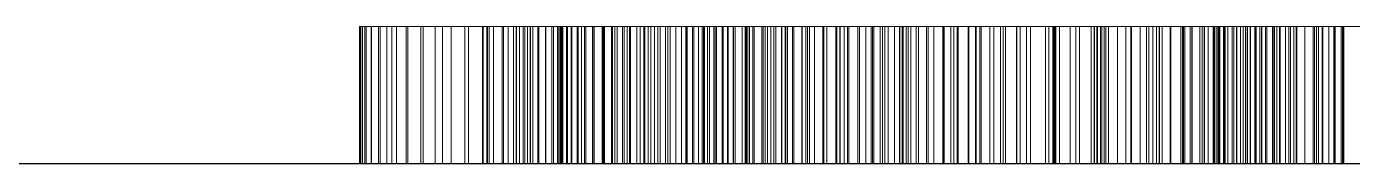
# Paper-space layout '01_三视图' of a CAD drawing. Header units: millimetres. Extents: x 8 to 451, y 8 to 289.
# Drawn here: x 157.616 to 158.587, y 97.925 to 98.025 of the extents above; entities that cross this region are included whole.
import ezdxf

# ---------------------------------------------------------------- set-up
doc = ezdxf.new("R2010")
doc.units = ezdxf.units.MM
doc.linetypes.add('WP_HIDDEN', pattern=[2.3, 1.5, -0.8])
doc.layers.add('HIDDEN', color=7, linetype='WP_HIDDEN', lineweight=13)
doc.layers.add('VISIBLE', color=7, linetype='CONTINUOUS', lineweight=25)

psp = doc.layouts.new('01_三视图')

# ---------------------------------------------------------------- linework, layer by layer
at = {"layer": 'HIDDEN'}
for points in [[(157.86081, 98.025), (157.86025, 98.025)], [(157.86025, 97.925), (157.86025, 98.025)], [(157.86025, 98.025), (157.8612, 98.025)], [(157.86247, 98.025), (157.86081, 98.025)], [(157.86081, 97.925), (157.86081, 98.025)], [(157.8612, 97.925), (157.8612, 98.025)], [(157.8612, 98.025), (157.86406, 98.025)], [(157.86525, 98.025), (157.86247, 98.025)], [(157.86247, 97.925), (157.86247, 98.025)], [(157.86406, 97.925), (157.86406, 98.025)], [(157.86406, 98.025), (157.86882, 98.025)], [(157.86913, 98.025), (157.86525, 98.025)], [(157.86525, 97.925), (157.86525, 98.025)], [(157.86882, 97.925), (157.86882, 98.025)], [(157.86882, 98.025), (157.87548, 98.025)], [(157.87413, 98.025), (157.86913, 98.025)], [(157.86913, 97.925), (157.86913, 98.025)], [(157.88024, 98.025), (157.87413, 98.025)], [(157.87413, 97.925), (157.87413, 98.025)], [(157.87548, 97.925), (157.87548, 98.025)], [(157.87548, 98.025), (157.88404, 98.025)], [(157.88745, 98.025), (157.88024, 98.025)], [(157.88024, 97.925), (157.88024, 98.025)], [(157.88404, 97.925), (157.88404, 98.025)], [(157.88404, 98.025), (157.89451, 98.025)], [(157.89578, 98.025), (157.88745, 98.025)], [(157.88745, 97.925), (157.88745, 98.025)], [(157.89451, 97.925), (157.89451, 98.025)], [(157.89451, 98.025), (157.90688, 98.025)], [(157.90522, 98.025), (157.89578, 98.025)], [(157.89578, 97.925), (157.89578, 98.025)], [(157.91577, 98.025), (157.90522, 98.025)], [(157.90522, 97.925), (157.90522, 98.025)], [(157.90688, 97.925), (157.90688, 98.025)], [(157.90688, 98.025), (157.92116, 98.025)], [(157.92743, 98.025), (157.91577, 98.025)], [(157.91577, 97.925), (157.91577, 98.025)], [(157.92116, 97.925), (157.92116, 98.025)], [(157.92116, 98.025), (157.93728, 98.025)], [(157.94019, 98.025), (157.92743, 98.025)], [(157.92743, 97.925), (157.92743, 98.025)], [(157.93728, 97.925), (157.93728, 98.025)], [(157.93728, 98.025), (157.9552, 98.025)], [(157.95407, 98.025), (157.94019, 98.025)], [(157.94019, 97.925), (157.94019, 98.025)], [(157.95034, 97.925), (157.95034, 98.025)], [(157.95034, 98.025), (158.6619, 98.025)], [(157.95075, 98.025), (157.95034, 98.025)], [(157.95075, 97.925), (157.95075, 98.025)], [(157.95346, 98.025), (157.95075, 98.025)], [(157.95346, 97.925), (157.95346, 98.025)], [(157.95847, 98.025), (157.95346, 98.025)], [(157.96906, 98.025), (157.95407, 98.025)], [(157.95407, 97.925), (157.95407, 98.025)], [(157.9552, 97.925), (157.9552, 98.025)], [(157.9552, 98.025), (157.96482, 98.025)], [(157.95847, 97.925), (157.95847, 98.025)], [(157.96576, 98.025), (157.95847, 98.025)], [(157.96482, 97.925), (157.96482, 98.025)], [(157.96482, 98.025), (157.9749, 98.025)], [(157.96576, 97.925), (157.96576, 98.025)], [(157.97307, 98.025), (157.96576, 98.025)], [(157.98516, 98.025), (157.96906, 98.025)], [(157.96906, 97.925), (157.96906, 98.025)], [(157.97307, 97.925), (157.97307, 98.025)], [(157.98139, 98.025), (157.97307, 98.025)], [(157.9749, 97.925), (157.9749, 98.025)], [(157.9749, 98.025), (157.98542, 98.025)], [(157.97531, 97.925), (157.97531, 98.025)], [(157.97531, 98.025), (158.11116, 98.025)], [(157.97735, 98.025), (157.97531, 98.025)], [(157.97735, 97.925), (157.97735, 98.025)], [(157.98, 98.025), (157.97735, 98.025)], [(157.98, 97.925), (157.98, 98.025)], [(157.98325, 98.025), (157.98, 98.025)], [(157.98139, 97.925), (157.98139, 98.025)], [(157.99074, 98.025), (157.98139, 98.025)], [(157.98325, 97.925), (157.98325, 98.025)], [(157.9871, 98.025), (157.98325, 98.025)], [(158.00237, 98.025), (157.98516, 98.025)], [(157.98516, 97.925), (157.98516, 98.025)], [(157.98542, 97.925), (157.98542, 98.025)], [(157.98542, 98.025), (157.99639, 98.025)], [(157.9871, 97.925), (157.9871, 98.025)], [(157.99156, 98.025), (157.9871, 98.025)], [(157.99074, 97.925), (157.99074, 98.025)], [(158.0011, 98.025), (157.99074, 98.025)], [(157.99156, 97.925), (157.99156, 98.025)], [(157.99662, 98.025), (157.99156, 98.025)], [(157.99639, 97.925), (157.99639, 98.025)], [(157.99639, 98.025), (158.00781, 98.025)], [(157.99662, 97.925), (157.99662, 98.025)], [(158.00228, 98.025), (157.99662, 98.025)], [(158.0011, 97.925), (158.0011, 98.025)], [(158.01249, 98.025), (158.0011, 98.025)], [(158.00228, 97.925), (158.00228, 98.025)], [(158.00854, 98.025), (158.00228, 98.025)], [(158.00237, 97.925), (158.00237, 98.025)], [(158.02046, 98.025), (158.00237, 98.025)], [(158.00568, 98.025), (158.00527, 98.025)], [(158.00527, 98.025), (158.00569, 98.025)], [(158.00527, 97.925), (158.00527, 98.025)], [(158.00689, 98.025), (158.00568, 98.025)], [(158.00568, 97.925), (158.00568, 98.025)], [(158.00569, 98.025), (158.00696, 98.025)], [(158.00569, 97.925), (158.00569, 98.025)], [(158.00891, 98.025), (158.00689, 98.025)], [(158.00689, 97.925), (158.00689, 98.025)], [(158.00696, 98.025), (158.00906, 98.025)], [(158.00696, 97.925), (158.00696, 98.025)], [(158.00781, 97.925), (158.00781, 98.025)], [(158.00781, 98.025), (158.01967, 98.025)], [(158.00854, 97.925), (158.00854, 98.025)], [(158.0154, 98.025), (158.00854, 98.025)], [(158.01173, 98.025), (158.00891, 98.025)], [(158.00891, 97.925), (158.00891, 98.025)], [(158.00906, 98.025), (158.012, 98.025)], [(158.00906, 97.925), (158.00906, 98.025)], [(158.01536, 98.025), (158.01173, 98.025)], [(158.01173, 97.925), (158.01173, 98.025)], [(158.012, 98.025), (158.01579, 98.025)], [(158.012, 97.925), (158.012, 98.025)], [(158.01249, 97.925), (158.01249, 98.025)], [(158.0249, 98.025), (158.01249, 98.025)], [(158.0198, 98.025), (158.01536, 98.025)], [(158.01536, 97.925), (158.01536, 98.025)], [(158.0154, 97.925), (158.0154, 98.025)], [(158.02287, 98.025), (158.0154, 98.025)], [(158.01579, 98.025), (158.02042, 98.025)], [(158.01579, 97.925), (158.01579, 98.025)], [(158.01967, 97.925), (158.01967, 98.025)], [(158.01967, 98.025), (158.03199, 98.025)], [(158.02505, 98.025), (158.0198, 98.025)], [(158.0198, 97.925), (158.0198, 98.025)], [(158.02042, 98.025), (158.02588, 98.025)], [(158.02042, 97.925), (158.02042, 98.025)], [(158.02046, 97.925), (158.02046, 98.025)], [(158.0392, 98.025), (158.02046, 98.025)], [(158.02287, 97.925), (158.02287, 98.025)], [(158.03094, 98.025), (158.02287, 98.025)], [(158.0249, 97.925), (158.0249, 98.025)], [(158.03833, 98.025), (158.0249, 98.025)], [(158.03111, 98.025), (158.02505, 98.025)], [(158.02505, 97.925), (158.02505, 98.025)], [(158.02588, 98.025), (158.03219, 98.025)], [(158.02588, 97.925), (158.02588, 98.025)], [(158.03094, 97.925), (158.03094, 98.025)], [(158.03961, 98.025), (158.03094, 98.025)], [(158.03797, 98.025), (158.03111, 98.025)], [(158.03111, 97.925), (158.03111, 98.025)], [(158.03199, 97.925), (158.03199, 98.025)], [(158.03199, 98.025), (158.04475, 98.025)], [(158.03219, 98.025), (158.03934, 98.025)], [(158.03219, 97.925), (158.03219, 98.025)], [(158.04564, 98.025), (158.03797, 98.025)], [(158.03797, 97.925), (158.03797, 98.025)], [(158.03833, 97.925), (158.03833, 98.025)], [(158.05278, 98.025), (158.03833, 98.025)], [(158.0392, 97.925), (158.0392, 98.025)], [(158.05858, 98.025), (158.0392, 98.025)], [(158.03934, 98.025), (158.04734, 98.025)], [(158.03934, 97.925), (158.03934, 98.025)], [(158.03961, 97.925), (158.03961, 98.025)], [(158.04888, 98.025), (158.03961, 98.025)], [(158.04475, 97.925), (158.04475, 98.025)], [(158.04475, 98.025), (158.05795, 98.025)], [(158.05411, 98.025), (158.04564, 98.025)], [(158.04564, 97.925), (158.04564, 98.025)], [(158.04734, 98.025), (158.05617, 98.025)], [(158.04734, 97.925), (158.04734, 98.025)], [(158.05876, 98.025), (158.04888, 98.025)], [(158.04888, 97.925), (158.04888, 98.025)], [(158.05278, 97.925), (158.05278, 98.025)], [(158.06857, 98.025), (158.05278, 98.025)], [(158.0634, 98.025), (158.05411, 98.025)], [(158.05411, 97.925), (158.05411, 98.025)], [(158.05617, 98.025), (158.06584, 98.025)], [(158.05617, 97.925), (158.05617, 98.025)], [(158.05795, 97.925), (158.05795, 98.025)], [(158.05795, 98.025), (158.07161, 98.025)], [(158.05858, 97.925), (158.05858, 98.025)], [(158.0786, 98.025), (158.05858, 98.025)], [(158.06924, 98.025), (158.05876, 98.025)], [(158.05876, 97.925), (158.05876, 98.025)], [(158.07349, 98.025), (158.0634, 98.025)], [(158.0634, 97.925), (158.0634, 98.025)], [(158.06584, 98.025), (158.07636, 98.025)], [(158.06584, 97.925), (158.06584, 98.025)], [(158.06857, 97.925), (158.06857, 98.025)], [(158.08603, 98.025), (158.06857, 98.025)], [(158.08032, 98.025), (158.06924, 98.025)], [(158.06924, 97.925), (158.06924, 98.025)], [(158.07161, 97.925), (158.07161, 98.025)], [(158.07161, 98.025), (158.10026, 98.025)], [(158.08438, 98.025), (158.07349, 98.025)], [(158.07349, 97.925), (158.07349, 98.025)], [(158.07636, 98.025), (158.08772, 98.025)], [(158.07636, 97.925), (158.07636, 98.025)], [(158.0786, 97.925), (158.0786, 98.025)], [(158.09927, 98.025), (158.0786, 98.025)], [(158.09194, 98.025), (158.08032, 98.025)], [(158.08032, 97.925), (158.08032, 98.025)], [(158.09609, 98.025), (158.08438, 98.025)], [(158.08438, 97.925), (158.08438, 98.025)], [(158.08603, 97.925), (158.08603, 98.025)], [(158.10515, 98.025), (158.08603, 98.025)], [(158.08772, 98.025), (158.09991, 98.025)], [(158.08772, 97.925), (158.08772, 98.025)], [(158.10406, 98.025), (158.09194, 98.025)], [(158.09194, 97.925), (158.09194, 98.025)], [(158.1086, 98.025), (158.09609, 98.025)], [(158.09609, 97.925), (158.09609, 98.025)], [(158.09927, 97.925), (158.09927, 98.025)], [(158.12059, 98.025), (158.09927, 98.025)], [(158.09991, 98.025), (158.11295, 98.025)], [(158.09991, 97.925), (158.09991, 98.025)], [(158.10026, 97.925), (158.10026, 98.025)], [(158.10026, 98.025), (158.11516, 98.025)], [(158.11666, 98.025), (158.10406, 98.025)], [(158.10406, 97.925), (158.10406, 98.025)], [(158.10515, 97.925), (158.10515, 98.025)], [(158.12594, 98.025), (158.10515, 98.025)], [(158.12172, 98.025), (158.1086, 98.025)], [(158.1086, 97.925), (158.1086, 98.025)], [(158.11116, 97.925), (158.11116, 98.025)], [(158.11116, 98.025), (158.11223, 98.025)], [(158.11223, 97.925), (158.11223, 98.025)], [(158.11223, 98.025), (158.11506, 98.025)], [(158.11295, 98.025), (158.12658, 98.025)], [(158.11295, 97.925), (158.11295, 98.025)], [(158.11506, 97.925), (158.11506, 98.025)], [(158.11506, 98.025), (158.11966, 98.025)], [(158.11516, 97.925), (158.11516, 98.025)], [(158.11516, 98.025), (158.13031, 98.025)], [(158.12975, 98.025), (158.11666, 98.025)], [(158.11666, 97.925), (158.11666, 98.025)], [(158.11966, 97.925), (158.11966, 98.025)], [(158.11966, 98.025), (158.12603, 98.025)], [(158.12059, 97.925), (158.12059, 98.025)], [(158.14255, 98.025), (158.12059, 98.025)], [(158.13526, 98.025), (158.12172, 98.025)], [(158.12172, 97.925), (158.12172, 98.025)], [(158.12594, 97.925), (158.12594, 98.025)], [(158.14839, 98.025), (158.12594, 98.025)], [(158.12603, 97.925), (158.12603, 98.025)], [(158.12603, 98.025), (158.13416, 98.025)], [(158.12658, 98.025), (158.14052, 98.025)], [(158.12658, 97.925), (158.12658, 98.025)], [(158.14332, 98.025), (158.12975, 98.025)], [(158.12975, 97.925), (158.12975, 98.025)], [(158.13031, 97.925), (158.13031, 98.025)], [(158.13031, 98.025), (158.14571, 98.025)], [(158.6619, 98.025), (158.13392, 98.025)], [(158.13392, 97.925), (158.13392, 98.025)], [(158.13392, 98.025), (158.14567, 98.025)], [(158.13416, 97.925), (158.13416, 98.025)], [(158.13416, 98.025), (158.14407, 98.025)], [(158.1492, 98.025), (158.13526, 98.025)], [(158.13526, 97.925), (158.13526, 98.025)], [(158.14052, 98.025), (158.1548, 98.025)], [(158.14052, 97.925), (158.14052, 98.025)], [(158.14255, 97.925), (158.14255, 98.025)], [(158.16516, 98.025), (158.14255, 98.025)], [(158.15739, 98.025), (158.14332, 98.025)], [(158.14332, 97.925), (158.14332, 98.025)], [(158.14407, 97.925), (158.14407, 98.025)], [(158.14407, 98.025), (158.15574, 98.025)], [(158.14567, 97.925), (158.14567, 98.025)], [(158.14567, 98.025), (158.15889, 98.025)], [(158.14571, 97.925), (158.14571, 98.025)], [(158.14571, 98.025), (158.16135, 98.025)], [(158.14839, 97.925), (158.14839, 98.025)], [(158.1725, 98.025), (158.14839, 98.025)], [(158.16355, 98.025), (158.1492, 98.025)], [(158.1492, 97.925), (158.1492, 98.025)], [(158.1548, 98.025), (158.1694, 98.025)], [(158.1548, 97.925), (158.1548, 98.025)], [(158.15574, 97.925), (158.15574, 98.025)], [(158.15574, 98.025), (158.16917, 98.025)], [(158.17194, 98.025), (158.15739, 98.025)], [(158.15739, 97.925), (158.15739, 98.025)], [(158.15889, 97.925), (158.15889, 98.025)], [(158.15889, 98.025), (158.17358, 98.025)], [(158.16135, 97.925), (158.16135, 98.025)], [(158.16135, 98.025), (158.17725, 98.025)], [(158.17832, 98.025), (158.16355, 98.025)], [(158.16355, 97.925), (158.16355, 98.025)], [(158.16516, 97.925), (158.16516, 98.025)], [(158.18842, 98.025), (158.16516, 98.025)], [(158.16917, 97.925), (158.16917, 98.025)], [(158.16917, 98.025), (158.18409, 98.025)], [(158.1694, 98.025), (158.18432, 98.025)], [(158.1694, 97.925), (158.1694, 98.025)], [(158.18698, 98.025), (158.17194, 98.025)], [(158.17194, 97.925), (158.17194, 98.025)], [(158.1725, 97.925), (158.1725, 98.025)], [(158.22571, 98.025), (158.1725, 98.025)], [(158.17358, 97.925), (158.17358, 98.025)], [(158.17358, 98.025), (158.18973, 98.025)], [(158.17725, 97.925), (158.17725, 98.025)], [(158.17725, 98.025), (158.1934, 98.025)], [(158.19349, 98.025), (158.17832, 98.025)], [(158.17832, 97.925), (158.17832, 98.025)], [(158.18409, 97.925), (158.18409, 98.025)], [(158.18409, 98.025), (158.2002, 98.025)], [(158.18432, 98.025), (158.19958, 98.025)], [(158.18432, 97.925), (158.18432, 98.025)], [(158.20251, 98.025), (158.18698, 98.025)], [(158.18698, 97.925), (158.18698, 98.025)], [(158.18842, 97.925), (158.18842, 98.025)], [(158.21232, 98.025), (158.18842, 98.025)], [(158.18973, 97.925), (158.18973, 98.025)], [(158.18973, 98.025), (158.21195, 98.025)], [(158.1934, 97.925), (158.1934, 98.025)], [(158.1934, 98.025), (158.20979, 98.025)], [(158.20908, 98.025), (158.19349, 98.025)], [(158.19349, 97.925), (158.19349, 98.025)], [(158.19958, 98.025), (158.21515, 98.025)], [(158.19958, 97.925), (158.19958, 98.025)], [(158.2002, 97.925), (158.2002, 98.025)], [(158.2002, 98.025), (158.2175, 98.025)], [(158.21852, 98.025), (158.20251, 98.025)], [(158.20251, 97.925), (158.20251, 98.025)], [(158.22507, 98.025), (158.20908, 98.025)], [(158.20908, 97.925), (158.20908, 98.025)], [(158.20979, 97.925), (158.20979, 98.025)], [(158.20979, 98.025), (158.22643, 98.025)], [(158.21195, 97.925), (158.21195, 98.025)], [(158.21195, 98.025), (158.24481, 98.025)], [(158.21232, 97.925), (158.21232, 98.025)], [(158.23686, 98.025), (158.21232, 98.025)], [(158.21515, 98.025), (158.23106, 98.025)], [(158.21515, 97.925), (158.21515, 98.025)], [(158.2175, 97.925), (158.2175, 98.025)], [(158.2175, 98.025), (158.23599, 98.025)], [(158.23502, 98.025), (158.21852, 98.025)], [(158.21852, 97.925), (158.21852, 98.025)], [(158.24148, 98.025), (158.22507, 98.025)], [(158.22507, 97.925), (158.22507, 98.025)], [(158.26781, 98.025), (158.22571, 98.025)], [(158.22643, 97.925), (158.22643, 98.025)], [(158.22643, 98.025), (158.24333, 98.025)], [(158.23106, 98.025), (158.24729, 98.025)], [(158.23106, 97.925), (158.23106, 98.025)], [(158.25201, 98.025), (158.23502, 98.025)], [(158.23502, 97.925), (158.23502, 98.025)], [(158.23599, 97.925), (158.23599, 98.025)], [(158.23599, 98.025), (158.25568, 98.025)], [(158.23686, 97.925), (158.23686, 98.025)], [(158.26206, 98.025), (158.23686, 98.025)], [(158.2583, 98.025), (158.24148, 98.025)], [(158.24148, 97.925), (158.24148, 98.025)], [(158.24333, 97.925), (158.24333, 98.025)], [(158.24333, 98.025), (158.26047, 98.025)], [(158.24481, 97.925), (158.24481, 98.025)], [(158.24481, 98.025), (158.28832, 98.025)], [(158.24729, 98.025), (158.26384, 98.025)], [(158.24729, 97.925), (158.24729, 98.025)], [(158.26949, 98.025), (158.25201, 98.025)], [(158.25201, 97.925), (158.25201, 98.025)], [(158.25568, 97.925), (158.25568, 98.025)], [(158.25568, 98.025), (158.27657, 98.025)], [(158.25588, 97.925), (158.25588, 98.025)], [(158.25588, 98.025), (158.39843, 98.025)], [(158.25771, 97.925), (158.25771, 98.025)], [(158.25771, 98.025), (158.40017, 98.025)], [(158.27553, 98.025), (158.2583, 98.025)], [(158.2583, 97.925), (158.2583, 98.025)], [(158.26047, 97.925), (158.26047, 98.025)], [(158.26047, 98.025), (158.2955, 98.025)], [(158.26206, 97.925), (158.26206, 98.025)], [(158.28789, 98.025), (158.26206, 98.025)], [(158.26384, 98.025), (158.28072, 98.025)], [(158.26384, 97.925), (158.26384, 98.025)], [(158.26781, 97.925), (158.26781, 98.025)], [(158.30635, 98.025), (158.26781, 98.025)], [(158.28746, 98.025), (158.26949, 98.025)], [(158.26949, 97.925), (158.26949, 98.025)], [(158.29317, 98.025), (158.27553, 98.025)], [(158.27553, 97.925), (158.27553, 98.025)], [(158.27657, 97.925), (158.27657, 98.025)], [(158.27657, 98.025), (158.29864, 98.025)], [(158.28072, 98.025), (158.29793, 98.025)], [(158.28072, 97.925), (158.28072, 98.025)], [(158.30591, 98.025), (158.28746, 98.025)], [(158.28746, 97.925), (158.28746, 98.025)], [(158.28789, 97.925), (158.28789, 98.025)], [(158.31438, 98.025), (158.28789, 98.025)], [(158.28832, 97.925), (158.28832, 98.025)], [(158.28832, 98.025), (158.34247, 98.025)], [(158.31122, 98.025), (158.29317, 98.025)], [(158.29317, 97.925), (158.29317, 98.025)], [(158.2955, 97.925), (158.2955, 98.025)], [(158.2955, 98.025), (158.33153, 98.025)], [(158.29793, 98.025), (158.31546, 98.025)], [(158.29793, 97.925), (158.29793, 98.025)], [(158.29864, 97.925), (158.29864, 98.025)], [(158.29864, 98.025), (158.32191, 98.025)], [(158.32485, 98.025), (158.30591, 98.025)], [(158.30591, 97.925), (158.30591, 98.025)], [(158.30635, 97.925), (158.30635, 98.025)], [(158.34134, 98.025), (158.30635, 98.025)], [(158.32968, 98.025), (158.31122, 98.025)], [(158.31122, 97.925), (158.31122, 98.025)], [(158.31172, 97.925), (158.31172, 98.025)], [(158.31172, 98.025), (158.45428, 98.025)], [(158.31438, 97.925), (158.31438, 98.025)], [(158.34151, 98.025), (158.31438, 98.025)], [(158.31546, 98.025), (158.33331, 98.025)], [(158.31546, 97.925), (158.31546, 98.025)], [(158.32191, 97.925), (158.32191, 98.025)], [(158.32191, 98.025), (158.34396, 98.025)], [(158.34396, 98.025), (158.32485, 98.025)], [(158.32485, 97.925), (158.32485, 98.025)], [(158.34855, 98.025), (158.32968, 98.025)], [(158.32968, 97.925), (158.32968, 98.025)], [(158.33153, 97.925), (158.33153, 98.025)], [(158.33153, 98.025), (158.36856, 98.025)], [(158.33331, 98.025), (158.3515, 98.025)], [(158.33331, 97.925), (158.33331, 98.025)], [(158.34134, 97.925), (158.34134, 98.025)], [(158.37276, 98.025), (158.34134, 98.025)], [(158.34151, 97.925), (158.34151, 98.025)], [(158.36928, 98.025), (158.34151, 98.025)], [(158.34247, 98.025), (158.40863, 98.025)], [(158.34396, 97.925), (158.34396, 98.025)], [(158.34396, 98.025), (158.36494, 98.025)], [(158.36257, 98.025), (158.34396, 98.025)], [(158.34396, 97.925), (158.34396, 98.025)], [(158.36783, 98.025), (158.34855, 98.025)], [(158.34855, 97.925), (158.34855, 98.025)], [(158.3515, 98.025), (158.37001, 98.025)], [(158.3515, 97.925), (158.3515, 98.025)], [(158.38068, 98.025), (158.36257, 98.025)], [(158.36257, 97.925), (158.36257, 98.025)], [(158.36494, 97.925), (158.36494, 98.025)], [(158.36494, 98.025), (158.38485, 98.025)], [(158.38746, 98.025), (158.36783, 98.025)], [(158.36783, 97.925), (158.36783, 98.025)], [(158.36856, 97.925), (158.36856, 98.025)], [(158.36856, 98.025), (158.40289, 98.025)], [(158.36928, 97.925), (158.36928, 98.025)], [(158.40563, 98.025), (158.36928, 98.025)], [(158.37001, 98.025), (158.39597, 98.025)], [(158.37001, 97.925), (158.37001, 98.025)], [(158.37276, 97.925), (158.37276, 98.025)], [(158.40063, 98.025), (158.37276, 98.025)], [(158.39828, 98.025), (158.38068, 98.025)], [(158.38068, 97.925), (158.38068, 98.025)], [(158.38485, 97.925), (158.38485, 98.025)], [(158.38485, 98.025), (158.4037, 98.025)], [(158.40665, 98.025), (158.38746, 98.025)], [(158.38746, 97.925), (158.38746, 98.025)], [(158.39597, 98.025), (158.42129, 98.025)], [(158.39597, 97.925), (158.39597, 98.025)], [(158.41538, 98.025), (158.39828, 98.025)], [(158.39828, 97.925), (158.39828, 98.025)], [(158.39843, 97.925), (158.39843, 98.025)], [(158.40017, 97.925), (158.40017, 98.025)], [(158.40063, 97.925), (158.40063, 98.025)], [(158.42495, 98.025), (158.40063, 98.025)], [(158.40289, 97.925), (158.40289, 98.025)], [(158.40289, 98.025), (158.43663, 98.025)], [(158.4037, 97.925), (158.4037, 98.025)], [(158.4037, 98.025), (158.42148, 98.025)], [(158.40563, 97.925), (158.40563, 98.025)], [(158.44107, 98.025), (158.40563, 98.025)], [(158.42541, 98.025), (158.40665, 98.025)], [(158.40665, 97.925), (158.40665, 98.025)], [(158.40863, 97.925), (158.40863, 98.025)], [(158.40863, 98.025), (158.46465, 98.025)], [(158.43197, 98.025), (158.41538, 98.025)], [(158.41538, 97.925), (158.41538, 98.025)], [(158.42129, 98.025), (158.44596, 98.025)], [(158.42129, 97.925), (158.42129, 98.025)], [(158.42148, 97.925), (158.42148, 98.025)], [(158.42148, 98.025), (158.43819, 98.025)], [(158.42495, 97.925), (158.42495, 98.025)], [(158.4457, 98.025), (158.42495, 98.025)], [(158.44372, 98.025), (158.42541, 98.025)], [(158.42541, 97.925), (158.42541, 98.025)], [(158.44805, 98.025), (158.43197, 98.025)], [(158.43197, 97.925), (158.43197, 98.025)], [(158.43663, 97.925), (158.43663, 98.025)], [(158.43663, 98.025), (158.46978, 98.025)], [(158.43819, 97.925), (158.43819, 98.025)], [(158.43819, 98.025), (158.45383, 98.025)], [(158.44107, 97.925), (158.44107, 98.025)], [(158.4756, 98.025), (158.44107, 98.025)], [(158.46159, 98.025), (158.44372, 98.025)], [(158.44372, 97.925), (158.44372, 98.025)], [(158.4457, 97.925), (158.4457, 98.025)], [(158.4629, 98.025), (158.4457, 98.025)], [(158.44596, 98.025), (158.46998, 98.025)], [(158.44596, 97.925), (158.44596, 98.025)], [(158.46364, 98.025), (158.44805, 98.025)], [(158.44805, 97.925), (158.44805, 98.025)], [(158.45383, 97.925), (158.45383, 98.025)], [(158.45383, 98.025), (158.46841, 98.025)], [(158.45428, 97.925), (158.45428, 98.025)], [(158.47903, 98.025), (158.46159, 98.025)], [(158.46159, 97.925), (158.46159, 98.025)], [(158.4629, 97.925), (158.4629, 98.025)], [(158.47736, 98.025), (158.4629, 98.025)], [(158.47871, 98.025), (158.46364, 98.025)], [(158.46364, 97.925), (158.46364, 98.025)], [(158.46465, 97.925), (158.46465, 98.025)], [(158.46465, 98.025), (158.48885, 98.025)], [(158.46841, 97.925), (158.46841, 98.025)], [(158.46841, 98.025), (158.48158, 98.025)], [(158.46978, 97.925), (158.46978, 98.025)], [(158.46978, 98.025), (158.50234, 98.025)], [(158.46998, 98.025), (158.49336, 98.025)], [(158.46998, 97.925), (158.46998, 98.025)], [(158.4756, 97.925), (158.4756, 98.025)], [(158.50923, 98.025), (158.4756, 98.025)], [(158.47736, 97.925), (158.47736, 98.025)], [(158.48989, 98.025), (158.47736, 98.025)], [(158.49328, 98.025), (158.47871, 98.025)], [(158.47871, 97.925), (158.47871, 98.025)], [(158.49603, 98.025), (158.47903, 98.025)], [(158.47903, 97.925), (158.47903, 98.025)], [(158.48158, 97.925), (158.48158, 98.025)], [(158.48158, 98.025), (158.49299, 98.025)], [(158.48586, 98.025), (158.4853, 98.025)], [(158.4853, 97.925), (158.4853, 98.025)], [(158.4853, 98.025), (158.48625, 98.025)], [(158.48752, 98.025), (158.48586, 98.025)], [(158.48586, 97.925), (158.48586, 98.025)], [(158.48625, 97.925), (158.48625, 98.025)], [(158.48625, 98.025), (158.48911, 98.025)], [(158.4903, 98.025), (158.48752, 98.025)], [(158.48752, 97.925), (158.48752, 98.025)], [(158.48885, 97.925), (158.48885, 98.025)], [(158.48885, 98.025), (158.51052, 98.025)], [(158.48911, 97.925), (158.48911, 98.025)], [(158.48911, 98.025), (158.49387, 98.025)], [(158.48989, 97.925), (158.48989, 98.025)], [(158.50049, 98.025), (158.48989, 98.025)], [(158.49418, 98.025), (158.4903, 98.025)], [(158.4903, 97.925), (158.4903, 98.025)], [(158.49299, 97.925), (158.49299, 98.025)], [(158.49299, 98.025), (158.50264, 98.025)], [(158.50735, 98.025), (158.49328, 98.025)], [(158.49328, 97.925), (158.49328, 98.025)], [(158.49336, 98.025), (158.51609, 98.025)], [(158.49336, 97.925), (158.49336, 98.025)], [(158.49387, 97.925), (158.49387, 98.025)], [(158.49387, 98.025), (158.50053, 98.025)], [(158.49918, 98.025), (158.49418, 98.025)], [(158.49418, 97.925), (158.49418, 98.025)], [(158.51258, 98.025), (158.49603, 98.025)], [(158.49603, 97.925), (158.49603, 98.025)], [(158.50529, 98.025), (158.49918, 98.025)], [(158.49918, 97.925), (158.49918, 98.025)], [(158.50049, 97.925), (158.50049, 98.025)], [(158.50916, 98.025), (158.50049, 98.025)], [(158.50053, 97.925), (158.50053, 98.025)], [(158.50053, 98.025), (158.50909, 98.025)], [(158.50234, 97.925), (158.50234, 98.025)], [(158.50234, 98.025), (158.53431, 98.025)], [(158.50264, 97.925), (158.50264, 98.025)], [(158.50264, 98.025), (158.51054, 98.025)], [(158.5125, 98.025), (158.50529, 98.025)], [(158.50529, 97.925), (158.50529, 98.025)], [(158.52091, 98.025), (158.50735, 98.025)], [(158.50735, 97.925), (158.50735, 98.025)], [(158.50909, 97.925), (158.50909, 98.025)], [(158.50909, 98.025), (158.51956, 98.025)], [(158.50916, 97.925), (158.50916, 98.025)], [(158.51591, 98.025), (158.50916, 98.025)], [(158.50923, 97.925), (158.50923, 98.025)], [(158.54195, 98.025), (158.50923, 98.025)], [(158.51052, 97.925), (158.51052, 98.025)], [(158.51052, 98.025), (158.52965, 98.025)], [(158.51054, 97.925), (158.51054, 98.025)], [(158.51054, 98.025), (158.51669, 98.025)], [(158.52083, 98.025), (158.5125, 98.025)], [(158.5125, 97.925), (158.5125, 98.025)], [(158.5287, 98.025), (158.51258, 98.025)], [(158.51258, 97.925), (158.51258, 98.025)], [(158.51591, 97.925), (158.51591, 98.025)], [(158.52073, 98.025), (158.51591, 98.025)], [(158.51609, 98.025), (158.53818, 98.025)], [(158.51609, 97.925), (158.51609, 98.025)], [(158.51669, 97.925), (158.51669, 98.025)], [(158.51669, 98.025), (158.52107, 98.025)], [(158.51956, 97.925), (158.51956, 98.025)], [(158.51956, 98.025), (158.53193, 98.025)], [(158.52073, 97.925), (158.52073, 98.025)], [(158.52362, 98.025), (158.52073, 98.025)], [(158.53027, 98.025), (158.52083, 98.025)], [(158.52083, 97.925), (158.52083, 98.025)], [(158.53397, 98.025), (158.52091, 98.025)], [(158.52091, 97.925), (158.52091, 98.025)], [(158.52107, 97.925), (158.52107, 98.025)], [(158.52107, 98.025), (158.52371, 98.025)], [(158.52362, 97.925), (158.52362, 98.025)], [(158.52459, 98.025), (158.52362, 98.025)], [(158.52371, 97.925), (158.52371, 98.025)], [(158.52371, 98.025), (158.52459, 98.025)], [(158.52459, 97.925), (158.52459, 98.025)], [(158.54438, 98.025), (158.5287, 98.025)], [(158.5287, 97.925), (158.5287, 98.025)], [(158.52965, 97.925), (158.52965, 98.025)], [(158.52965, 98.025), (158.54625, 98.025)], [(158.54082, 98.025), (158.53027, 98.025)], [(158.53027, 97.925), (158.53027, 98.025)], [(158.53193, 97.925), (158.53193, 98.025)], [(158.53193, 98.025), (158.54621, 98.025)], [(158.54652, 98.025), (158.53397, 98.025)], [(158.53397, 97.925), (158.53397, 98.025)], [(158.53431, 97.925), (158.53431, 98.025)], [(158.53431, 98.025), (158.5657, 98.025)], [(158.53818, 98.025), (158.55962, 98.025)], [(158.53818, 97.925), (158.53818, 98.025)], [(158.55248, 98.025), (158.54082, 98.025)], [(158.54082, 97.925), (158.54082, 98.025)], [(158.54195, 97.925), (158.54195, 98.025)], [(158.57376, 98.025), (158.54195, 98.025)], [(158.55962, 98.025), (158.54438, 98.025)], [(158.54438, 97.925), (158.54438, 98.025)], [(158.54621, 97.925), (158.54621, 98.025)], [(158.54621, 98.025), (158.56233, 98.025)], [(158.54625, 97.925), (158.54625, 98.025)], [(158.54625, 98.025), (158.56103, 98.025)], [(158.55857, 98.025), (158.54652, 98.025)], [(158.54652, 97.925), (158.54652, 98.025)], [(158.56524, 98.025), (158.55248, 98.025)], [(158.55248, 97.925), (158.55248, 98.025)], [(158.57011, 98.025), (158.55857, 98.025)], [(158.55857, 97.925), (158.55857, 98.025)], [(158.55962, 98.025), (158.58011, 98.025)], [(158.57442, 98.025), (158.55962, 98.025)], [(158.55962, 97.925), (158.55962, 98.025)], [(158.55962, 97.925), (158.55962, 98.025)], [(158.56103, 97.925), (158.56103, 98.025)], [(158.56103, 98.025), (158.57473, 98.025)], [(158.56233, 97.925), (158.56233, 98.025)], [(158.56233, 98.025), (158.58024, 98.025)], [(158.57912, 98.025), (158.56524, 98.025)], [(158.56524, 97.925), (158.56524, 98.025)], [(158.5657, 97.925), (158.5657, 98.025)], [(158.5657, 98.025), (158.59649, 98.025)], [(158.58105, 98.025), (158.57011, 98.025)], [(158.57011, 97.925), (158.57011, 98.025)], [(158.57376, 97.925), (158.57376, 98.025)], [(158.60467, 98.025), (158.57376, 98.025)], [(158.58878, 98.025), (158.57442, 98.025)], [(158.57442, 97.925), (158.57442, 98.025)], [(158.57473, 97.925), (158.57473, 98.025)], [(158.57473, 98.025), (158.58733, 98.025)], [(158.59411, 98.025), (158.57912, 98.025)], [(158.57912, 97.925), (158.57912, 98.025)], [(158.58011, 98.025), (158.59932, 98.025)], [(158.58011, 97.925), (158.58011, 98.025)], [(158.58024, 97.925), (158.58024, 98.025)], [(158.58024, 98.025), (158.58987, 98.025)], [(158.59128, 98.025), (158.58105, 98.025)], [(158.58105, 97.925), (158.58105, 98.025)], [(157.86025, 97.925), (157.8612, 97.925)], [(157.86081, 97.925), (157.86025, 97.925)], [(157.86247, 97.925), (157.86081, 97.925)], [(157.8612, 97.925), (157.86406, 97.925)], [(157.86525, 97.925), (157.86247, 97.925)], [(157.86406, 97.925), (157.86882, 97.925)], [(157.86913, 97.925), (157.86525, 97.925)], [(157.86882, 97.925), (157.87548, 97.925)], [(157.87413, 97.925), (157.86913, 97.925)], [(157.88024, 97.925), (157.87413, 97.925)], [(157.87548, 97.925), (157.88404, 97.925)], [(157.88745, 97.925), (157.88024, 97.925)], [(157.88404, 97.925), (157.89451, 97.925)], [(157.89578, 97.925), (157.88745, 97.925)], [(157.89451, 97.925), (157.90688, 97.925)], [(157.90522, 97.925), (157.89578, 97.925)], [(157.91577, 97.925), (157.90522, 97.925)], [(157.90688, 97.925), (157.92116, 97.925)], [(157.92743, 97.925), (157.91577, 97.925)], [(157.92116, 97.925), (157.93728, 97.925)], [(157.94019, 97.925), (157.92743, 97.925)], [(157.93728, 97.925), (157.9552, 97.925)], [(157.95407, 97.925), (157.94019, 97.925)], [(157.95034, 97.925), (158.6619, 97.925)], [(157.95075, 97.925), (157.95034, 97.925)], [(157.95346, 97.925), (157.95075, 97.925)], [(157.95847, 97.925), (157.95346, 97.925)], [(157.96906, 97.925), (157.95407, 97.925)], [(157.9552, 97.925), (157.96482, 97.925)], [(157.96576, 97.925), (157.95847, 97.925)], [(157.96482, 97.925), (157.9749, 97.925)], [(157.97307, 97.925), (157.96576, 97.925)], [(157.98516, 97.925), (157.96906, 97.925)], [(157.98139, 97.925), (157.97307, 97.925)], [(157.9749, 97.925), (157.98542, 97.925)], [(157.97531, 97.925), (158.11116, 97.925)], [(157.97735, 97.925), (157.97531, 97.925)], [(157.98, 97.925), (157.97735, 97.925)], [(157.98325, 97.925), (157.98, 97.925)], [(157.99074, 97.925), (157.98139, 97.925)], [(157.9871, 97.925), (157.98325, 97.925)], [(158.00237, 97.925), (157.98516, 97.925)], [(157.98542, 97.925), (157.99639, 97.925)], [(157.99156, 97.925), (157.9871, 97.925)], [(158.0011, 97.925), (157.99074, 97.925)], [(157.99662, 97.925), (157.99156, 97.925)], [(157.99639, 97.925), (158.00781, 97.925)], [(158.00228, 97.925), (157.99662, 97.925)], [(158.01249, 97.925), (158.0011, 97.925)], [(158.00854, 97.925), (158.00228, 97.925)], [(158.02046, 97.925), (158.00237, 97.925)], [(158.00568, 97.925), (158.00527, 97.925)], [(158.00527, 97.925), (158.00569, 97.925)], [(158.00689, 97.925), (158.00568, 97.925)], [(158.00569, 97.925), (158.00696, 97.925)], [(158.00891, 97.925), (158.00689, 97.925)], [(158.00696, 97.925), (158.00906, 97.925)], [(158.00781, 97.925), (158.01967, 97.925)], [(158.0154, 97.925), (158.00854, 97.925)], [(158.01173, 97.925), (158.00891, 97.925)], [(158.00906, 97.925), (158.012, 97.925)], [(158.01536, 97.925), (158.01173, 97.925)], [(158.012, 97.925), (158.01579, 97.925)], [(158.0249, 97.925), (158.01249, 97.925)], [(158.0198, 97.925), (158.01536, 97.925)], [(158.02287, 97.925), (158.0154, 97.925)], [(158.01579, 97.925), (158.02042, 97.925)], [(158.01967, 97.925), (158.03199, 97.925)], [(158.02505, 97.925), (158.0198, 97.925)], [(158.02042, 97.925), (158.02588, 97.925)], [(158.0392, 97.925), (158.02046, 97.925)], [(158.03094, 97.925), (158.02287, 97.925)], [(158.03833, 97.925), (158.0249, 97.925)], [(158.03111, 97.925), (158.02505, 97.925)], [(158.02588, 97.925), (158.03219, 97.925)], [(158.03961, 97.925), (158.03094, 97.925)], [(158.03797, 97.925), (158.03111, 97.925)], [(158.03199, 97.925), (158.04475, 97.925)], [(158.03219, 97.925), (158.03934, 97.925)], [(158.04564, 97.925), (158.03797, 97.925)], [(158.05278, 97.925), (158.03833, 97.925)], [(158.05858, 97.925), (158.0392, 97.925)], [(158.03934, 97.925), (158.04734, 97.925)], [(158.04888, 97.925), (158.03961, 97.925)], [(158.04475, 97.925), (158.05795, 97.925)], [(158.05411, 97.925), (158.04564, 97.925)], [(158.04734, 97.925), (158.05617, 97.925)], [(158.05876, 97.925), (158.04888, 97.925)], [(158.06857, 97.925), (158.05278, 97.925)], [(158.0634, 97.925), (158.05411, 97.925)], [(158.05617, 97.925), (158.06584, 97.925)], [(158.05795, 97.925), (158.07161, 97.925)], [(158.0786, 97.925), (158.05858, 97.925)], [(158.06924, 97.925), (158.05876, 97.925)], [(158.07349, 97.925), (158.0634, 97.925)], [(158.06584, 97.925), (158.07636, 97.925)], [(158.08603, 97.925), (158.06857, 97.925)], [(158.08032, 97.925), (158.06924, 97.925)], [(158.07161, 97.925), (158.10026, 97.925)], [(158.08438, 97.925), (158.07349, 97.925)], [(158.07636, 97.925), (158.08772, 97.925)], [(158.09927, 97.925), (158.0786, 97.925)], [(158.09194, 97.925), (158.08032, 97.925)], [(158.09609, 97.925), (158.08438, 97.925)], [(158.10515, 97.925), (158.08603, 97.925)], [(158.08772, 97.925), (158.09991, 97.925)], [(158.10406, 97.925), (158.09194, 97.925)], [(158.1086, 97.925), (158.09609, 97.925)], [(158.12059, 97.925), (158.09927, 97.925)], [(158.09991, 97.925), (158.11295, 97.925)], [(158.10026, 97.925), (158.11516, 97.925)], [(158.11666, 97.925), (158.10406, 97.925)], [(158.12594, 97.925), (158.10515, 97.925)], [(158.12172, 97.925), (158.1086, 97.925)], [(158.11116, 97.925), (158.11223, 97.925)], [(158.11223, 97.925), (158.11506, 97.925)], [(158.11295, 97.925), (158.12658, 97.925)], [(158.11506, 97.925), (158.11966, 97.925)], [(158.11516, 97.925), (158.13031, 97.925)], [(158.12975, 97.925), (158.11666, 97.925)], [(158.11966, 97.925), (158.12603, 97.925)], [(158.14255, 97.925), (158.12059, 97.925)], [(158.13526, 97.925), (158.12172, 97.925)], [(158.14839, 97.925), (158.12594, 97.925)], [(158.12603, 97.925), (158.13416, 97.925)], [(158.12658, 97.925), (158.14052, 97.925)], [(158.14332, 97.925), (158.12975, 97.925)], [(158.13031, 97.925), (158.14571, 97.925)], [(158.6619, 97.925), (158.13392, 97.925)], [(158.13392, 97.925), (158.14567, 97.925)], [(158.13416, 97.925), (158.14407, 97.925)], [(158.1492, 97.925), (158.13526, 97.925)], [(158.14052, 97.925), (158.1548, 97.925)], [(158.16516, 97.925), (158.14255, 97.925)], [(158.15739, 97.925), (158.14332, 97.925)], [(158.14407, 97.925), (158.15574, 97.925)], [(158.14567, 97.925), (158.15889, 97.925)], [(158.14571, 97.925), (158.16135, 97.925)], [(158.1725, 97.925), (158.14839, 97.925)], [(158.16355, 97.925), (158.1492, 97.925)], [(158.1548, 97.925), (158.1694, 97.925)], [(158.15574, 97.925), (158.16917, 97.925)], [(158.17194, 97.925), (158.15739, 97.925)], [(158.15889, 97.925), (158.17358, 97.925)], [(158.16135, 97.925), (158.17725, 97.925)], [(158.17832, 97.925), (158.16355, 97.925)], [(158.18842, 97.925), (158.16516, 97.925)], [(158.16917, 97.925), (158.18409, 97.925)], [(158.1694, 97.925), (158.18432, 97.925)], [(158.18698, 97.925), (158.17194, 97.925)], [(158.22571, 97.925), (158.1725, 97.925)], [(158.17358, 97.925), (158.18973, 97.925)], [(158.17725, 97.925), (158.1934, 97.925)], [(158.19349, 97.925), (158.17832, 97.925)], [(158.18409, 97.925), (158.2002, 97.925)], [(158.18432, 97.925), (158.19958, 97.925)], [(158.20251, 97.925), (158.18698, 97.925)], [(158.21232, 97.925), (158.18842, 97.925)], [(158.18973, 97.925), (158.21195, 97.925)], [(158.1934, 97.925), (158.20979, 97.925)], [(158.20908, 97.925), (158.19349, 97.925)], [(158.19958, 97.925), (158.21515, 97.925)], [(158.2002, 97.925), (158.2175, 97.925)], [(158.21852, 97.925), (158.20251, 97.925)], [(158.22507, 97.925), (158.20908, 97.925)], [(158.20979, 97.925), (158.22643, 97.925)], [(158.21195, 97.925), (158.24481, 97.925)], [(158.23686, 97.925), (158.21232, 97.925)], [(158.21515, 97.925), (158.23106, 97.925)], [(158.2175, 97.925), (158.23599, 97.925)], [(158.23502, 97.925), (158.21852, 97.925)], [(158.24148, 97.925), (158.22507, 97.925)], [(158.26781, 97.925), (158.22571, 97.925)], [(158.22643, 97.925), (158.24333, 97.925)], [(158.23106, 97.925), (158.24729, 97.925)], [(158.25201, 97.925), (158.23502, 97.925)], [(158.23599, 97.925), (158.25568, 97.925)], [(158.26206, 97.925), (158.23686, 97.925)], [(158.2583, 97.925), (158.24148, 97.925)], [(158.24333, 97.925), (158.26047, 97.925)], [(158.24481, 97.925), (158.28832, 97.925)], [(158.24729, 97.925), (158.26384, 97.925)], [(158.26949, 97.925), (158.25201, 97.925)], [(158.25568, 97.925), (158.27657, 97.925)], [(158.25588, 97.925), (158.39843, 97.925)], [(158.25771, 97.925), (158.40017, 97.925)], [(158.27553, 97.925), (158.2583, 97.925)], [(158.26047, 97.925), (158.2955, 97.925)], [(158.28789, 97.925), (158.26206, 97.925)], [(158.26384, 97.925), (158.28072, 97.925)], [(158.30635, 97.925), (158.26781, 97.925)], [(158.28746, 97.925), (158.26949, 97.925)], [(158.29317, 97.925), (158.27553, 97.925)], [(158.27657, 97.925), (158.29864, 97.925)], [(158.28072, 97.925), (158.29793, 97.925)], [(158.30591, 97.925), (158.28746, 97.925)], [(158.31438, 97.925), (158.28789, 97.925)], [(158.28832, 97.925), (158.34247, 97.925)], [(158.31122, 97.925), (158.29317, 97.925)], [(158.2955, 97.925), (158.33153, 97.925)], [(158.29793, 97.925), (158.31546, 97.925)], [(158.29864, 97.925), (158.32191, 97.925)], [(158.32485, 97.925), (158.30591, 97.925)], [(158.34134, 97.925), (158.30635, 97.925)], [(158.32968, 97.925), (158.31122, 97.925)], [(158.31172, 97.925), (158.45428, 97.925)], [(158.34151, 97.925), (158.31438, 97.925)], [(158.31546, 97.925), (158.33331, 97.925)], [(158.32191, 97.925), (158.34396, 97.925)], [(158.34396, 97.925), (158.32485, 97.925)], [(158.34855, 97.925), (158.32968, 97.925)], [(158.33153, 97.925), (158.36856, 97.925)], [(158.33331, 97.925), (158.3515, 97.925)], [(158.37276, 97.925), (158.34134, 97.925)], [(158.36928, 97.925), (158.34151, 97.925)], [(158.34247, 97.925), (158.40863, 97.925)], [(158.34396, 97.925), (158.36494, 97.925)], [(158.36257, 97.925), (158.34396, 97.925)], [(158.36783, 97.925), (158.34855, 97.925)], [(158.3515, 97.925), (158.37001, 97.925)], [(158.38068, 97.925), (158.36257, 97.925)], [(158.36494, 97.925), (158.38485, 97.925)], [(158.38746, 97.925), (158.36783, 97.925)], [(158.36856, 97.925), (158.40289, 97.925)], [(158.40563, 97.925), (158.36928, 97.925)], [(158.37001, 97.925), (158.39597, 97.925)], [(158.40063, 97.925), (158.37276, 97.925)], [(158.39828, 97.925), (158.38068, 97.925)], [(158.38485, 97.925), (158.4037, 97.925)], [(158.40665, 97.925), (158.38746, 97.925)], [(158.39597, 97.925), (158.42129, 97.925)], [(158.41538, 97.925), (158.39828, 97.925)], [(158.42495, 97.925), (158.40063, 97.925)], [(158.40289, 97.925), (158.43663, 97.925)], [(158.4037, 97.925), (158.42148, 97.925)], [(158.44107, 97.925), (158.40563, 97.925)], [(158.42541, 97.925), (158.40665, 97.925)], [(158.40863, 97.925), (158.46465, 97.925)], [(158.43197, 97.925), (158.41538, 97.925)], [(158.42129, 97.925), (158.44596, 97.925)], [(158.42148, 97.925), (158.43819, 97.925)], [(158.4457, 97.925), (158.42495, 97.925)], [(158.44372, 97.925), (158.42541, 97.925)], [(158.44805, 97.925), (158.43197, 97.925)], [(158.43663, 97.925), (158.46978, 97.925)], [(158.43819, 97.925), (158.45383, 97.925)], [(158.4756, 97.925), (158.44107, 97.925)], [(158.46159, 97.925), (158.44372, 97.925)], [(158.4629, 97.925), (158.4457, 97.925)], [(158.44596, 97.925), (158.46998, 97.925)], [(158.46364, 97.925), (158.44805, 97.925)], [(158.45383, 97.925), (158.46841, 97.925)], [(158.47903, 97.925), (158.46159, 97.925)], [(158.47736, 97.925), (158.4629, 97.925)], [(158.47871, 97.925), (158.46364, 97.925)], [(158.46465, 97.925), (158.48885, 97.925)], [(158.46841, 97.925), (158.48158, 97.925)], [(158.46978, 97.925), (158.50234, 97.925)], [(158.46998, 97.925), (158.49336, 97.925)], [(158.50923, 97.925), (158.4756, 97.925)], [(158.48989, 97.925), (158.47736, 97.925)], [(158.49328, 97.925), (158.47871, 97.925)], [(158.49603, 97.925), (158.47903, 97.925)], [(158.48158, 97.925), (158.49299, 97.925)], [(158.4853, 97.925), (158.48625, 97.925)], [(158.48586, 97.925), (158.4853, 97.925)], [(158.48752, 97.925), (158.48586, 97.925)], [(158.48625, 97.925), (158.48911, 97.925)], [(158.4903, 97.925), (158.48752, 97.925)], [(158.48885, 97.925), (158.51052, 97.925)], [(158.48911, 97.925), (158.49387, 97.925)], [(158.50049, 97.925), (158.48989, 97.925)], [(158.49418, 97.925), (158.4903, 97.925)], [(158.49299, 97.925), (158.50264, 97.925)], [(158.50735, 97.925), (158.49328, 97.925)], [(158.49336, 97.925), (158.51609, 97.925)], [(158.49387, 97.925), (158.50053, 97.925)], [(158.49918, 97.925), (158.49418, 97.925)], [(158.51258, 97.925), (158.49603, 97.925)], [(158.50529, 97.925), (158.49918, 97.925)], [(158.50916, 97.925), (158.50049, 97.925)], [(158.50053, 97.925), (158.50909, 97.925)], [(158.50234, 97.925), (158.53431, 97.925)], [(158.50264, 97.925), (158.51054, 97.925)], [(158.5125, 97.925), (158.50529, 97.925)], [(158.52091, 97.925), (158.50735, 97.925)], [(158.50909, 97.925), (158.51956, 97.925)], [(158.51591, 97.925), (158.50916, 97.925)], [(158.54195, 97.925), (158.50923, 97.925)], [(158.51052, 97.925), (158.52965, 97.925)], [(158.51054, 97.925), (158.51669, 97.925)], [(158.52083, 97.925), (158.5125, 97.925)], [(158.5287, 97.925), (158.51258, 97.925)], [(158.52073, 97.925), (158.51591, 97.925)], [(158.51609, 97.925), (158.53818, 97.925)], [(158.51669, 97.925), (158.52107, 97.925)], [(158.51956, 97.925), (158.53193, 97.925)], [(158.52362, 97.925), (158.52073, 97.925)], [(158.53027, 97.925), (158.52083, 97.925)], [(158.53397, 97.925), (158.52091, 97.925)], [(158.52107, 97.925), (158.52371, 97.925)], [(158.52459, 97.925), (158.52362, 97.925)], [(158.52371, 97.925), (158.52459, 97.925)], [(158.54438, 97.925), (158.5287, 97.925)], [(158.52965, 97.925), (158.54625, 97.925)], [(158.54082, 97.925), (158.53027, 97.925)], [(158.53193, 97.925), (158.54621, 97.925)], [(158.54652, 97.925), (158.53397, 97.925)], [(158.53431, 97.925), (158.5657, 97.925)], [(158.53818, 97.925), (158.55962, 97.925)], [(158.55248, 97.925), (158.54082, 97.925)], [(158.57376, 97.925), (158.54195, 97.925)], [(158.55962, 97.925), (158.54438, 97.925)], [(158.54621, 97.925), (158.56233, 97.925)], [(158.54625, 97.925), (158.56103, 97.925)], [(158.55857, 97.925), (158.54652, 97.925)], [(158.56524, 97.925), (158.55248, 97.925)], [(158.57011, 97.925), (158.55857, 97.925)], [(158.55962, 97.925), (158.58011, 97.925)], [(158.57442, 97.925), (158.55962, 97.925)], [(158.56103, 97.925), (158.57473, 97.925)], [(158.56233, 97.925), (158.58024, 97.925)], [(158.57912, 97.925), (158.56524, 97.925)], [(158.5657, 97.925), (158.59649, 97.925)], [(158.58105, 97.925), (158.57011, 97.925)], [(158.60467, 97.925), (158.57376, 97.925)], [(158.58878, 97.925), (158.57442, 97.925)], [(158.57473, 97.925), (158.58733, 97.925)], [(158.59411, 97.925), (158.57912, 97.925)], [(158.58011, 97.925), (158.59932, 97.925)], [(158.58024, 97.925), (158.58987, 97.925)], [(158.59128, 97.925), (158.58105, 97.925)]]:
    psp.add_lwpolyline(points, dxfattribs=at)
at = {"layer": 'VISIBLE'}
psp.add_lwpolyline([(149.75, 97.925), (172.25, 97.925)], dxfattribs=at)

doc.saveas('drawing.dxf')
